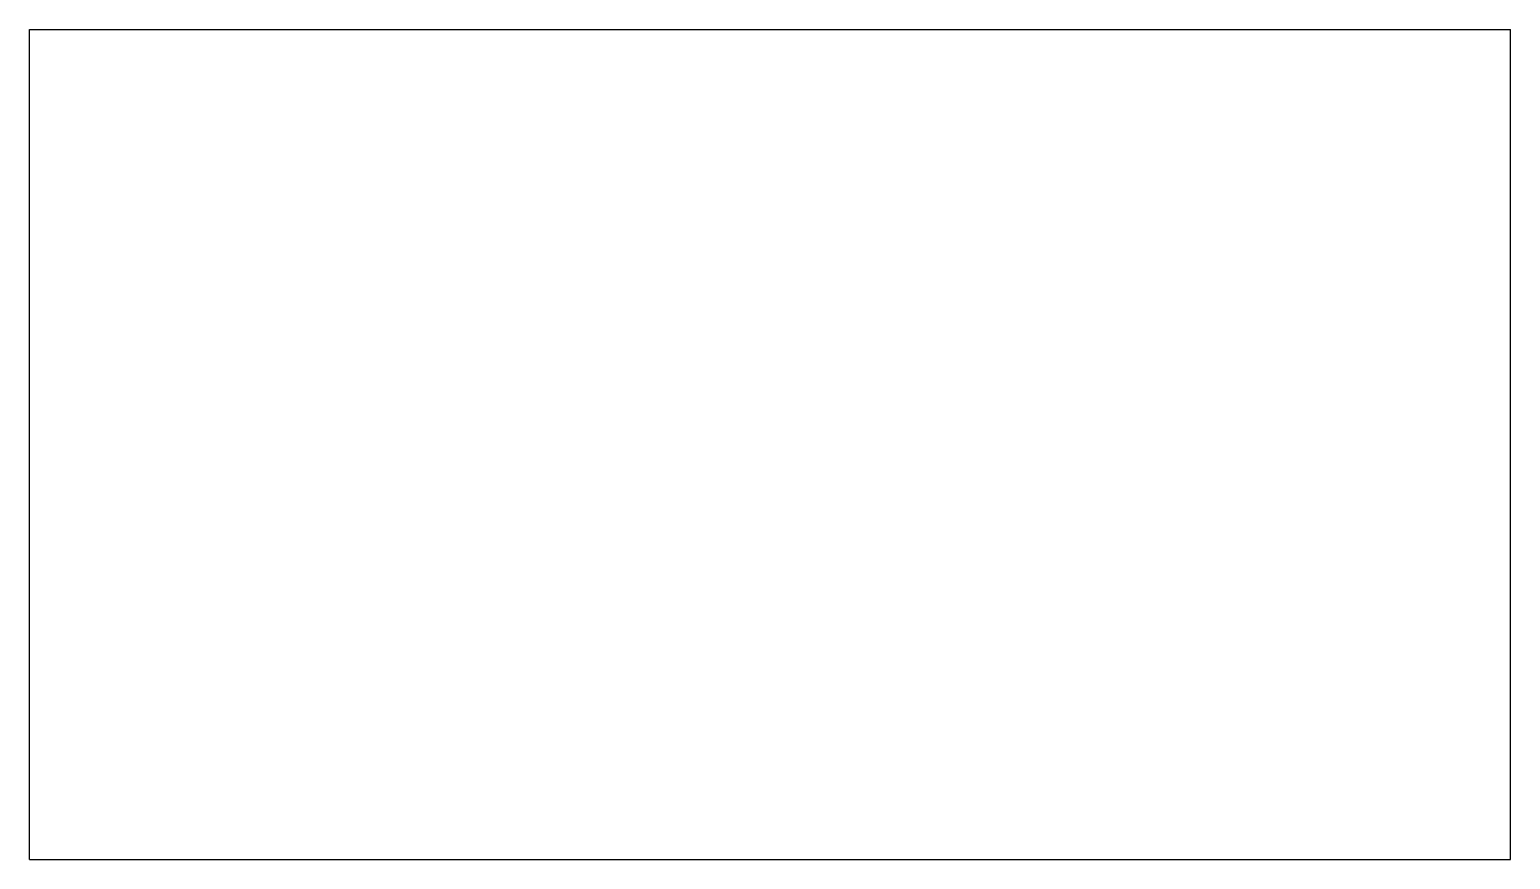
# Model space of a CAD drawing. Header units: millimetres. Extents: x 0 to 100, y -56 to 0.
import ezdxf

# ---------------------------------------------------------------- set-up
doc = ezdxf.new("R2010")
doc.units = ezdxf.units.MM
doc.layers.add('flat', color=7, linetype='CONTINUOUS')

msp = doc.modelspace()

# ---------------------------------------------------------------- linework, layer by layer
at = {"layer": 'flat'}
for p, q in [((0, -56), (0, 0)), ((0, 0), (100, 0)), ((100, -56), (100, 0)), ((0, -56), (100, -56))]:
    msp.add_line(p, q, dxfattribs=at)

doc.saveas('drawing.dxf')
